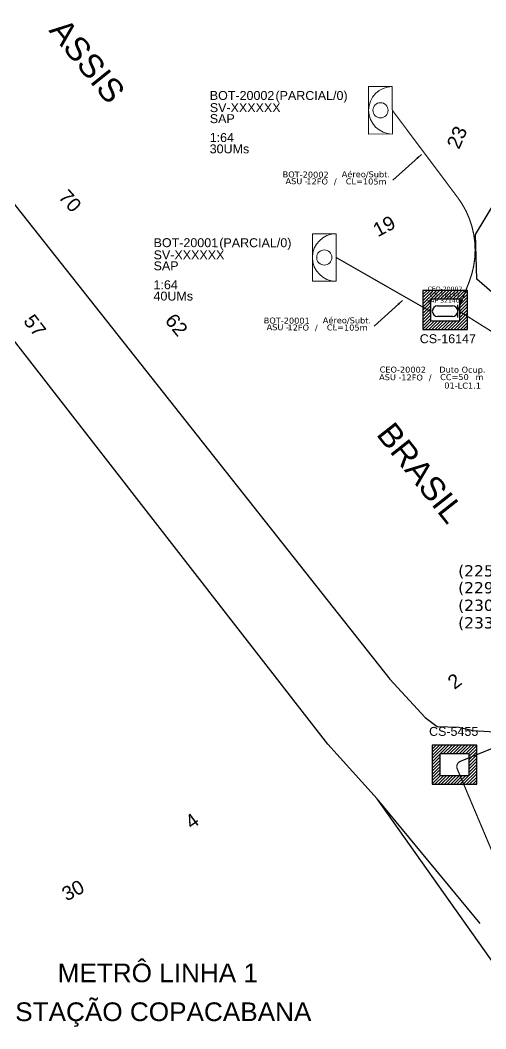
# Model space of a CAD drawing. Header units: inches. Extents: x 28600 to 32058, y 8816 to 12576.
# Drawn here: x 30107.3 to 30266.5, y 10740 to 11085.3 of the extents above; entities that cross this region are included whole.
import ezdxf
from ezdxf.enums import TextEntityAlignment as Align

# ---------------------------------------------------------------- set-up
doc = ezdxf.new("R2010")
doc.units = ezdxf.units.IN
doc.header["$LTSCALE"] = 0.5
for name, color, linetype in [('10.1-Caixas Subterrâneas', 5, 'Continuous'), ('20.4-CEOS', 1, 'Continuous'), ('20.5-CEO', 1, 'Continuous'), ('CAP a instalar', 1, 'Continuous'), ('DUVIDAS', 252, 'Continuous'), ('label_cabos', 7, 'Continuous'), ('MUB', 252, 'Continuous')]:
    doc.layers.add(name, color=color, linetype=linetype)
doc.layers.add("20.0-LEGENDA DOS CDO'S", color=1, linetype='Continuous', lineweight=0)
doc.layers.add('20.1-CDO_INTERIOR', color=1, linetype='Continuous', lineweight=0)
doc.styles.add('ARIAL', font='arial.ttf')
doc.styles.add('ROMANS', font='arial.ttf')
doc.styles.add('siredit', font='verdana.ttf')
doc.linetypes.add('FENCELINE1', pattern='A,0.25,-0.1,[133,ltypeshp.shx,S=0.1,R=0,X=-0.1,Y=0],-0.1,1', length=1.45)
doc.dimstyles.new('CC', dxfattribs={"dimtxt": 1, "dimasz": 2, "dimexe": 0.18, "dimexo": 0.0625, "dimgap": 0.09, "dimtad": 0, "dimdec": 0, "dimrnd": 1, "dimzin": 0, "dimdsep": 46, "dimtxsty": 'siredit', "dimblk": 'NONE', "dimcen": 0, "dimse1": 1, "dimse2": 1, "dimsd1": 1, "dimsd2": 1, "dimclrt": 7, "dimadec": 0, "dimazin": 0, "dimtfac": 1, "dimtdec": 0, "dimtofl": 0, "dimtmove": 0, "dimatfit": 3, "dimfxl": 0, "dimtolj": 1, "dimtzin": 0, "dimarcsym": 0})

# ---------------------------------------------------------------- blocks, each defined once
blk = doc.blocks.new('*X3')
at = {"color": 0, "linetype": 'Continuous'}
for p, q in [((-1.25, 0.34099), (-0.49099, 1.1)), ((-1.25, 0.517767), (-0.667767, 1.1)), ((-1.25, 0.694544), (-0.844544, 1.1)), ((-1.25, 0.87132), (-1.02132, 1.1)), ((-1.25, 1.048097), (-1.198097, 1.1)), ((-1.25, 0.164214), (-0.8035, 0.610714)), ((-0.789214, 0.625), (-0.314214, 1.1)), ((-0.612437, 0.625), (-0.137437, 1.1)), ((-0.43566, 0.625), (0.03934, 1.1)), ((-0.258883, 0.625), (0.216117, 1.1)), ((-0.082107, 0.625), (0.392893, 1.1)), ((0.09467, 0.625), (0.56967, 1.1)), ((0.271447, 0.625), (0.746447, 1.1)), ((0.448223, 0.625), (0.923223, 1.1)), ((0.625, 0.625), (1.1, 1.1)), ((0.801777, 0.625), (1.25, 1.073223)), ((0.8035, 0.449947), (1.25, 0.896447)), ((0.8035, 0.27317), (1.25, 0.71967)), ((-1.25, -0.012563), (-0.8035, 0.433937)), ((-1.25, -0.18934), (-0.8035, 0.25716)), ((-1.25, -0.366117), (-0.8035, 0.080383)), ((0.8035, 0.096393), (1.25, 0.542893)), ((0.8035, -0.080383), (1.25, 0.366117)), ((0.8035, -0.25716), (1.25, 0.18934)), ((0.8035, -0.433937), (1.25, 0.012563)), ((-1.25, -0.542893), (-0.8035, -0.096393)), ((-1.25, -0.71967), (-0.8035, -0.27317)), ((-1.25, -0.896447), (-0.8035, -0.449947)), ((0.49099, -1.1), (1.25, -0.34099)), ((0.667767, -1.1), (1.25, -0.517767)), ((0.8035, -0.610714), (1.25, -0.164214)), ((-1.25, -1.073223), (-0.801777, -0.625)), ((-1.1, -1.1), (-0.625, -0.625)), ((-0.923223, -1.1), (-0.448223, -0.625)), ((-0.746447, -1.1), (-0.271447, -0.625)), ((-0.56967, -1.1), (-0.09467, -0.625)), ((-0.392893, -1.1), (0.082107, -0.625)), ((-0.216117, -1.1), (0.258883, -0.625)), ((-0.03934, -1.1), (0.43566, -0.625)), ((0.137437, -1.1), (0.612437, -0.625)), ((0.314214, -1.1), (0.789214, -0.625)), ((0.844544, -1.1), (1.25, -0.694544)), ((1.02132, -1.1), (1.25, -0.87132)), ((1.198097, -1.1), (1.25, -1.048097))]:
    blk.add_line(p, q, dxfattribs=at)
blk = doc.blocks.new('MANHOLE_MQ')
at = {"color": 0, "linetype": 'Continuous'}
for p, q in [((0.00000623, 0.00000569), (-0.00000627, 0.00000569)), ((-0.00000627, 0.00000569), (-0.00000627, -0.00000531)), ((0.00000623, -0.00000531), (0.00000623, 0.00000569)), ((-0.00000404, 0.00000331), (0.00000399, 0.00000331)), ((-0.00000404, -0.00000294), (-0.00000404, 0.00000331)), ((0.00000399, 0.00000331), (0.00000399, -0.00000294)), ((-0.00000627, -0.00000531), (0.00000623, -0.00000531)), ((0.00000399, -0.00000294), (-0.00000404, -0.00000294)), ((0.00000399, -0.00000294), (0.00000399, -0.00000294))]:
    blk.add_line(p, q, dxfattribs=at)
at = {"color": 0, "linetype": 'Continuous', "xscale": 5e-06, "yscale": 5e-06, "zscale": 1e-05}
blk.add_blockref('*X3', (-0.00000002, 0.00000019), dxfattribs=at)
blk = doc.blocks.new('*U334')
at = {"layer": '20.4-CEOS', "color": 7, "style": 'siredit'}
for tag, p in [('FIBRAS_SPLITTER', (0, 0)), ('FIBRAS_TOP_C', (0, -4.128)), ('RESERVA_FINAIS', (0, -5.461))]:
    blk.add_attdef(tag, p, '', height=1.01, dxfattribs=at)
for tag, p, flags in [('ID_ATIVIDADE', (0, -6.773), 3), ('FATOR', (0, -8.085), 1), ('QTDE', (0, -9.397), 1), ('FID', (0, -10.709), 1)]:
    blk.add_attdef(tag, p, '', height=1.01, dxfattribs=dict(at, flags=flags))
blk = doc.blocks.new('*U369')
at = {"layer": '20.4-CEOS', "color": 7, "style": 'siredit'}
blk.add_attdef('FIBRAS_SPLITTER', (0, 0), '', height=1.01, dxfattribs=at)
for tag, p, flags in [('ID_ATIVIDADE', (0, -1.483), 3), ('FATOR', (0, -2.795), 1), ('QTDE', (0, -4.107), 1), ('FID', (0, -5.419), 1)]:
    blk.add_attdef(tag, p, '', height=1.01, dxfattribs=dict(at, flags=flags))
blk = doc.blocks.new('*U352')
at = {"layer": '20.5-CEO'}
for p, q in [((-1.56, 1.26), (1.8, 1.26)), ((1.8, -1.13), (-1.56, -1.13))]:
    blk.add_line(p, q, dxfattribs=at)
blk.add_lwpolyline([(3, -1.38), (3, 1.51)], dxfattribs=at)
for centre, start, end in [((-1.56, 0.07), 90, 270), ((1.8, 0.07), 270, 90)]:
    blk.add_arc(centre, 1.2, start, end, dxfattribs=at)
at = {"layer": '20.5-CEO', "color": 7, "style": 'siredit'}
for tag, p in [('FID', (0.11, 5.61)), ('LOCAL', (0.12, 4.23)), ('SAP', (0.12, 2.97)), ('FIBRAS_RESERVA', (0.12, -1.94))]:
    blk.add_attdef(tag, text='', height=1.01, dxfattribs=at).set_placement(p, align=Align.TOP_CENTER)
for tag, flags, p in [('ID_ATIVIDADE', 3, (0.11, -3.51)), ('FATOR', 1, (0.11, -4.82))]:
    blk.add_attdef(tag, text='', height=1.01, dxfattribs=dict(at, flags=flags)).set_placement(p, align=Align.TOP_CENTER)
at = {"layer": '20.5-CEO', "color": 7, "style": 'siredit', "flags": 3}
blk.add_attdef('QTDE', (-4.88, -7.06), '', height=1.01, dxfattribs=at)
blk = doc.blocks.new('CDOI_CT_ESQ')
at = {"layer": '20.1-CDO_INTERIOR', "color": 8, "lineweight": 18}
blk.add_lwpolyline([(4.922, -0.364), (4.918, 3.885), (7.043, 3.887), (7.047, -0.362)], close=True, dxfattribs=at)
blk.add_circle((5.982, 1.761), 0.68, dxfattribs=at)
blk.add_arc((7.045, 1.762), 2.125, 90.05309, 270.05309, dxfattribs=at)
at = {"layer": "20.0-LEGENDA DOS CDO'S", "color": 8, "style": 'ARIAL'}
for tag, p in [('CDO_N', (-9.298, 2.691)), ('SURVEY', (-9.296, 1.6)), ('SAP', (-9.299, 0.614)), ('1:XX', (-9.305, -1.079)), ('UMS', (-9.306, -2.093))]:
    blk.add_attdef(tag, p, '', height=0.8, rotation=359.97241, dxfattribs=at)
blk.add_attdef('FIBRAS_UTILIZADAS', text='', height=0.8, rotation=359.97241, dxfattribs=at).set_placement((-1.586, 2.687), align=Align.CENTER)
blk = doc.blocks.new('Inst CB DT OCUP CFOA-SM-ASU-120-S-12')
at = {"layer": 'label_cabos', "color": 0, "style": 'siredit'}
for tag, flags, p in [('ID_ATIVIDADE', 3, (1.31, 2.67)), ('FATOR', 1, (11.56, 2.55))]:
    blk.add_attdef(tag, text='', height=1, rotation=359.69, dxfattribs=dict(at, flags=flags)).set_placement(p, align=Align.MIDDLE_CENTER)
for tag, p in [('DESTINO_CABO', (3.13, 1.26)), ('TIPO_CABO', (13.11, 1.24)), ('TIPO_CABO', (1.26, 0)), ('CABO', (4.69, -0.05)), ('/', (7.71, -0.05)), ('LANCE', (10.91, 0)), ('UND', (15.96, 0)), ('FID', (13.15, -1.41))]:
    blk.add_attdef(tag, text='', height=1, rotation=359.69, dxfattribs=at).set_placement(p, align=Align.MIDDLE_CENTER)
blk.add_attdef('QTDE', (12.43, -0.47), '', height=1, rotation=359.69, dxfattribs=at)
blk = doc.blocks.new('LEGENDA DOS CABOS')
at = {"layer": 'label_cabos', "color": 0, "style": 'siredit'}
for tag, p in [('ID', (4.24, 1.63)), ('XX', (14.31, 1.67)), ('TIPO_CABO', (2.74, 0.52)), ('CABO', (6.16, 0.47)), ('/', (9.19, 0.47)), ('METROS', (14.36, 0.47))]:
    blk.add_attdef(tag, text='', height=1, rotation=359.69, dxfattribs=at).set_placement(p, align=Align.MIDDLE_CENTER)
blk = doc.blocks.new('_None')

msp = doc.modelspace()

# ---------------------------------------------------------------- linework, layer by layer
at = {"layer": 'CAP a instalar', "color": 8, "linetype": 'FENCELINE1', "ltscale": 15, "const_width": 0.4}
msp.add_lwpolyline([(30256.91, 10985.69), (30260.82, 10995.75, 0.258891), (30256.88, 11024.59), (30234.54, 11054.44)], format="xyb", dxfattribs=at)
msp.add_lwpolyline([(30247.73, 10985.49), (30215.33, 11004.05)], dxfattribs=at)
at = {"layer": 'CAP a instalar', "linetype": 'FENCELINE1', "ltscale": 15, "const_width": 0.4}
for points in [[(30319.87, 10968.59), (30304.9, 10967.34, -0.135652), (30278.72, 10972.29), (30257.55, 10985.59)], [(30330.01, 10877.73), (30355.04, 10891.15), (30343.95, 10875.27, -0.144862), (30321.77, 10857.57), (30257.83, 10831.61, 0.418176), (30256.74, 10828.98), (30272.03, 10792.74, 0.168676), (30293.99, 10768.38), (30304.64, 10762.51, 0.097225), (30322.99, 10756.65), (30327.07, 10756.18)]]:
    msp.add_lwpolyline(points, format="xyb", dxfattribs=at)
at = {"layer": 'DUVIDAS', "elevation": -10270.16}
for points in [[(30264.56, 10776.05), (30229.31, 10818.75), (30212.49, 10837.43), (29885.97, 11257.9), (29882.29, 11267.18), (29876.43, 11282.41), (29879.09, 11289.7), (29886.93, 11302.14), (29935.93, 11347.08), (29968.35, 11373.92)], [(30187.64, 11193.51), (30108.72, 11267.92), (30012.67, 11360.45), (30005.82, 11365.73), (30001.53, 11368.45), (29995.55, 11367.78), (29987.3, 11363.97), (29907.75, 11296.26), (29904.39, 11292.23), (29904.1, 11287.17), (29906.31, 11274.15), (30233.67, 10859.73), (30245.79, 10846.61), (30249.91, 10843.51), (30257.24, 10843.32), (30262.07, 10842.17), (30271.41, 10841.62), (30282.67, 10843.1), (30302.63, 10851.76), (30307.62, 10854.52)], [(30307.62, 10958.25), (30263.38, 10996.63), (30262.93, 11011.89), (30281.61, 11042.76)]]:
    msp.add_lwpolyline(points, dxfattribs=at)
at = {"layer": 'MUB', "elevation": -10270.16}
for points in [[(30307.62, 10708.08), (30229.31, 10818.75), (30212.49, 10837.43), (29885.97, 11257.9), (29882.29, 11267.18), (29876.43, 11282.41), (29879.09, 11289.7), (29886.93, 11302.14), (29935.93, 11347.08), (29968.35, 11373.92)], [(30187.64, 11193.51), (30108.72, 11267.92), (30012.67, 11360.45), (30005.82, 11365.73), (30001.53, 11368.45), (29995.55, 11367.78), (29987.3, 11363.97), (29907.75, 11296.26), (29904.39, 11292.23), (29904.1, 11287.17), (29906.31, 11274.15), (30233.67, 10859.73), (30245.79, 10846.61), (30249.91, 10843.51), (30257.24, 10843.32), (30262.07, 10842.17), (30271.41, 10841.62), (30282.67, 10843.1), (30302.63, 10851.76), (30307.62, 10854.52)]]:
    msp.add_lwpolyline(points, dxfattribs=at)

# ---------------------------------------------------------------- block references
at = {"layer": '10.1-Caixas Subterrâneas', "color": 30, "xscale": 1221632.865794303, "yscale": 1221632.865794303, "zscale": 1221632.865794303, "rotation": 180.0000000000627}
for p in [(30252.61, 10986.31), (30255.78, 10830.69)]:
    msp.add_blockref('MANHOLE_MQ', p, dxfattribs=at)
at = {"layer": '20.1-CDO_INTERIOR', "xscale": 3.820138868211348, "yscale": 3.820138868211348, "zscale": 3.820138868211348}
for p, values in [((30207.63, 11047.71), {'CDO_N': 'BOT-20002', 'FIBRAS_UTILIZADAS': '         (PARCIAL/0)', 'SURVEY': 'SV-XXXXXX', 'SAP': 'SAP', '1:XX': '1:64', 'UMS': '30UMs'}), ((30188.42, 10997.32), {'CDO_N': 'BOT-20001', 'FIBRAS_UTILIZADAS': '         (PARCIAL/0)', 'SURVEY': 'SV-XXXXXX', 'SAP': 'SAP', '1:XX': '1:64', 'UMS': '40UMs'})]:
    msp.add_blockref('CDOI_CT_ESQ', p, dxfattribs=at).add_auto_attribs(values)
at = {"layer": '20.4-CEOS', "color": 0, "lineweight": 0}
ref = msp.add_blockref('*U334', (30257.04, 10894.87), dxfattribs=dict(at, xscale=3.820138868211348, yscale=3.820138868211348, zscale=3.820138868211348))
ref.add_attrib('FIBRAS_SPLITTER', '(225-228)S"1:8"', (30257.04, 10894.87), dxfattribs={"color": 7, "height": 3.8571, "style": 'siredit'})
ref.add_attrib('FIBRAS_TOP_C', '(230-232)C', (30257.04, 10883.09), dxfattribs={"color": 7, "height": 3.857, "style": 'siredit'})
ref.add_attrib('RESERVA_FINAIS', '(233-233)R', (30257.04, 10877.08), dxfattribs={"color": 7, "height": 3.857, "style": 'siredit'})
at = {"layer": '20.4-CEOS', "color": 0, "lineweight": 0, "xscale": 3.820138868211348, "yscale": 3.820138868211348, "zscale": 3.820138868211348}
msp.add_blockref('*U369', (30257.04, 10889.1), dxfattribs=at).add_auto_attribs({'FIBRAS_SPLITTER': '(229-229)S"1:2"'})
at = {"layer": '20.5-CEO', "color": 0, "lineweight": 0}
ref = msp.add_blockref('*U352', (30252.37, 10985.59), dxfattribs=dict(at, xscale=1.515803525468, yscale=1.515803525468, zscale=1.515803525468))
ref.add_attrib('LOCAL', 'CS-16147', dxfattribs={"color": 7, "height": 1.537, "style": 'siredit'}).set_placement((30252.55, 10992.01), align=Align.TOP_CENTER)
ref.add_attrib('SAP', 'SAP 321406', dxfattribs={"color": 7, "height": 1.537, "style": 'siredit'}).set_placement((30252.55, 10990.1), align=Align.TOP_CENTER)
ref.add_attrib('FID', 'CEO-20002', dxfattribs={"layer": '20.4-CEOS', "color": 7, "height": 1.53, "style": 'siredit'}).set_placement((30252.53, 10994.09), align=Align.TOP_CENTER)
at = {"layer": 'label_cabos', "color": 0, "lineweight": 0, "xscale": 2.043390031501771, "yscale": 2.043390031501771, "zscale": 2.043390031501771}
for p, values in [((30196.24, 11029.12), {'ID': 'BOT-20002', 'CABO': '12FO', 'METROS': 'CL=105m', 'XX': 'Aéreo/Subt.', '/': '/', 'TIPO_CABO': 'ASU -'}), ((30189.77, 10979.12), {'ID': 'BOT-20001', 'CABO': '12FO', 'METROS': 'CL=105m', 'XX': 'Aéreo/Subt.', '/': '/', 'TIPO_CABO': 'ASU -'})]:
    msp.add_blockref('LEGENDA DOS CABOS', p, dxfattribs=at).add_auto_attribs(values)
at = {"layer": 'label_cabos', "color": 0, "lineweight": 0}
ref = msp.add_blockref('Inst CB DT OCUP CFOA-SM-ASU-120-S-12', (30231.72, 10963.1), dxfattribs=dict(at, xscale=2.043390031501771, yscale=2.043390031501771, zscale=2.043390031501771))
ref.add_attrib('DESTINO_CABO', 'CEO-20002', dxfattribs={"color": 0, "height": 2.043, "rotation": 359.69, "style": 'siredit'}).set_placement((30238.12, 10965.68), align=Align.MIDDLE_CENTER)
ref.add_attrib('CABO', '12FO', dxfattribs={"color": 0, "height": 2.043, "rotation": 359.69, "style": 'siredit'}).set_placement((30241.29, 10962.99), align=Align.MIDDLE_CENTER)
ref.add_attrib('TIPO_CABO', 'Duto Ocup.', dxfattribs={"color": 0, "height": 2.043, "rotation": 359.69, "style": 'siredit'}).set_placement((30258.5, 10965.64), align=Align.MIDDLE_CENTER)
ref.add_attrib('/', '/', dxfattribs={"color": 0, "height": 2.04, "rotation": 359.69, "style": 'siredit'}).set_placement((30247.48, 10962.99), align=Align.MIDDLE_CENTER)
ref.add_attrib('TIPO_CABO', 'ASU - ', dxfattribs={"color": 0, "height": 2.043, "rotation": 359.69, "style": 'siredit'}).set_placement((30234.3, 10963.09), align=Align.MIDDLE_CENTER)
ref.add_attrib('FID', '01-LC1.1', dxfattribs={"color": 0, "height": 2.043, "rotation": 359.69, "style": 'siredit'}).set_placement((30258.58, 10960.21), align=Align.MIDDLE_CENTER)
ref.add_attrib('LANCE', 'CC=', dxfattribs={"color": 0, "height": 2.043, "rotation": 359.69, "style": 'siredit'}).set_placement((30254.01, 10963.1), align=Align.MIDDLE_CENTER)
ref.add_attrib('QTDE', '50', (30257.11, 10962.13), dxfattribs={"color": 0, "height": 2.043, "rotation": 359.69, "style": 'siredit'})
ref.add_attrib('UND', 'm', dxfattribs={"color": 0, "height": 2.04, "rotation": 359.69, "style": 'siredit'}).set_placement((30264.34, 10963.1), align=Align.MIDDLE_CENTER)

# ---------------------------------------------------------------- texts
at = {"layer": '10.1-Caixas Subterrâneas', "color": 30, "style": 'ARIAL'}
for s, p in [('CS-16147', (30243.92, 10974.73)), ('CS-5455', (30247.09, 10840.32))]:
    msp.add_text(s, height=3.056, dxfattribs=at).set_placement(p)
at = {"layer": 'MUB', "style": 'ROMANS'}
for s, rotation, p in [('ASSIS', 308.8738, (30116.83, 11081.69, -10270.16)), ('BRASIL', 308.3517, (30228.77, 10943.47, -10270.16))]:
    msp.add_text(s, height=7.997, rotation=rotation, dxfattribs=at).set_placement(p)
for s, height, rotation, p in [('23', 4.798, 66.3859, (30256.62, 11045.19, -10270.16)), ('70', 4.798, 311.7911, (30124.36, 11023.44, -10270.16)), ('19', 4.798, 27.8855, (30231.71, 11014.8, -10270.16)), ('57', 4.798, 307.8318, (30112.33, 10980.75, -10270.16)), ('62', 4.798, 309.3523, (30160.74, 10981.02, -10270.16)), ('2', 4.8, 37.2468, (30255.81, 10859.05, -20540.32)), ('4', 4.8, 36.4668, (30166.01, 10811.18, -10270.16)), ('30', 4.798, 27.5933, (30125.32, 10787.46, -10270.16))]:
    msp.add_text(s, height=height, rotation=rotation, dxfattribs=at).set_placement(p, align=Align.MIDDLE_CENTER)
for s, p in [('METRÔ LINHA 1', (30120.08, 10755.99, -10270.16)), ('ESTAÇÃO COPACABANA', (30099.61, 10742.69, -10270.16))]:
    msp.add_text(s, height=6.3974, dxfattribs=at).set_placement(p)

# ---------------------------------------------------------------- leaders
at = {"layer": 'label_cabos'}
for points in [[(30244.49, 11039.36), (30234.74, 11030.52)], [(30238.02, 10989.36), (30228.27, 10980.53)]]:
    msp.add_leader(points, dimstyle='CC', override={"dimgap": 0.09, "dimtad": 0}, dxfattribs=at)

doc.saveas('drawing.dxf')
